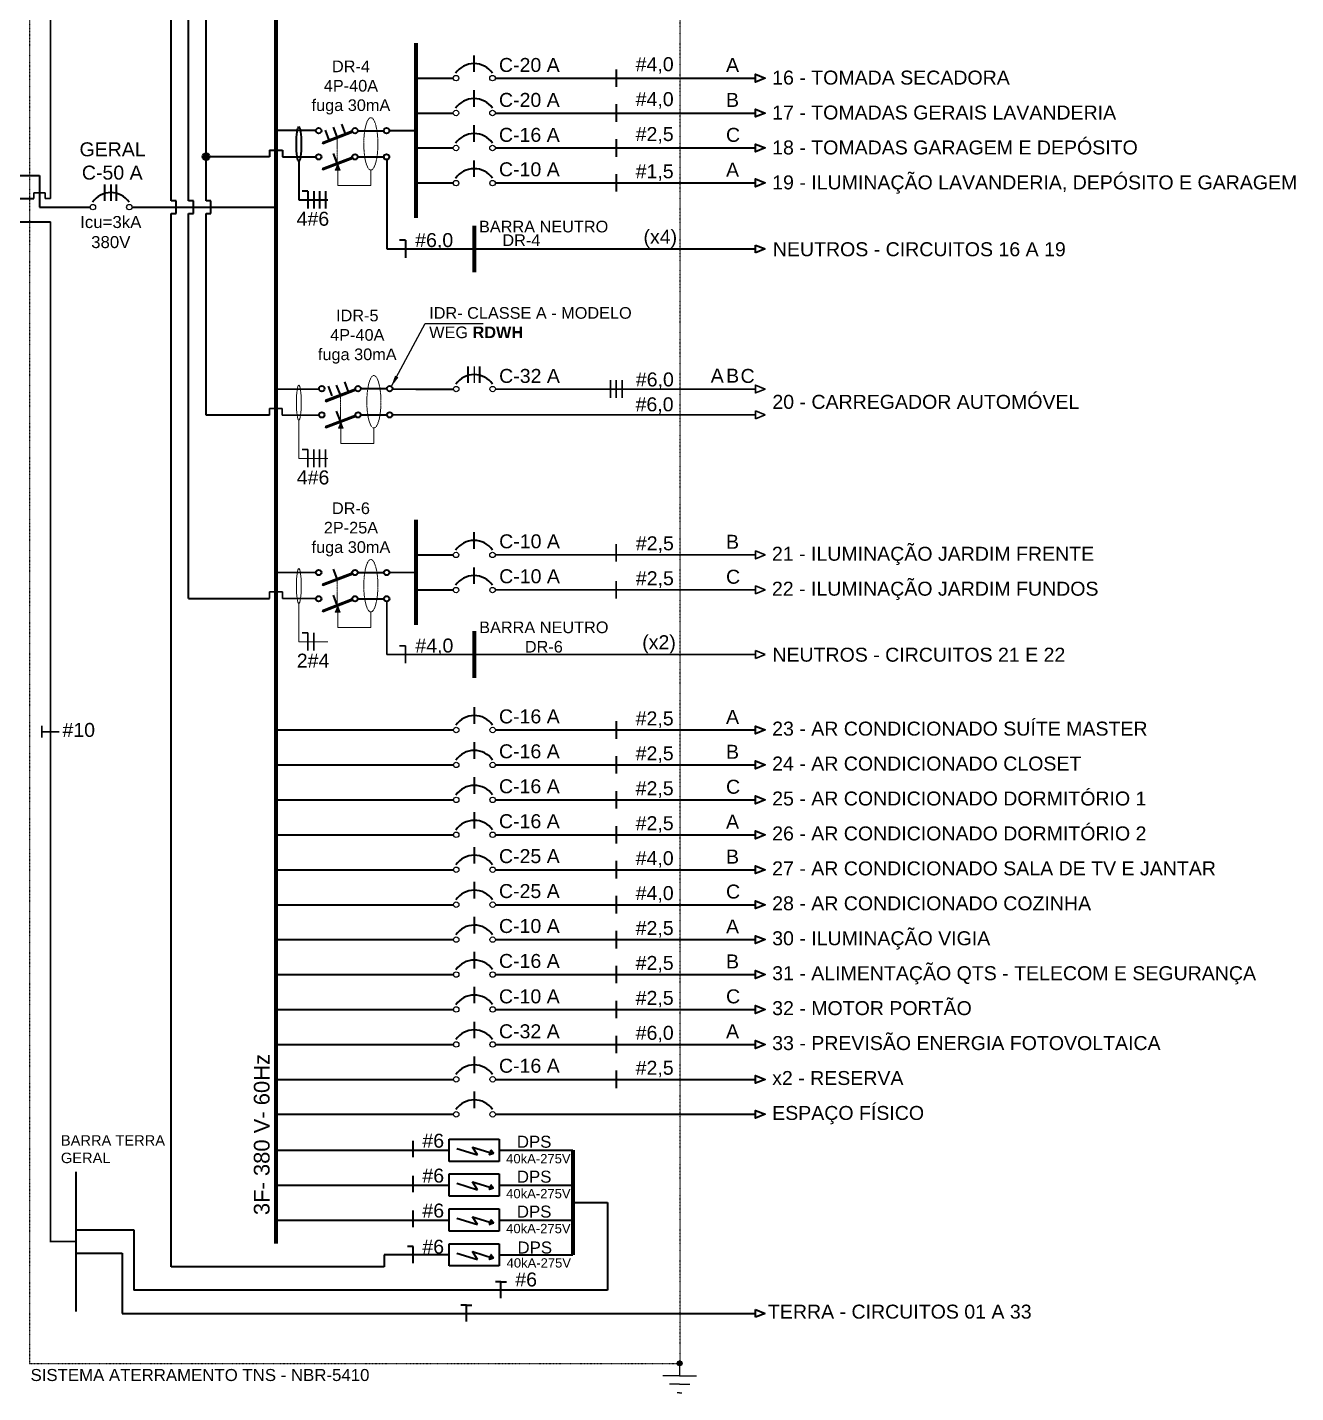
# Model space of a CAD drawing. Header units: inches. Extents: x -1148 to 1199, y -4107 to 2691.
# Drawn here: x -349 to 740, y 645 to 1817 of the extents above; entities that cross this region are included whole.
import ezdxf

# ---------------------------------------------------------------- set-up
doc = ezdxf.new("R2010")
doc.units = ezdxf.units.IN
doc.header["$MEASUREMENT"] = 0
doc.linetypes.add('SOM', pattern=[0.17, 0.07, -0.1])
doc.layers.add('PARARAIOS', color=7, linetype='Continuous')
for name, color, linetype, lineweight in [('VO-Barramento', 7, 'Continuous', 80), ('VO-Bordas quadros', 7, 'Continuous', 30), ('VO-Componente', 7, 'Continuous', 35), ('VO-Fiação', 7, 'Continuous', 35), ('VO-Indicação fiação', 7, 'Continuous', 30), ('VO-Linha de chamada', 7, 'Continuous', 15), ('VO-Linhas quadros', 7, 'Continuous', 20), ('VO-Texto', 7, 'Continuous', 20), ('VO-Texto unifilares', 7, 'Continuous', 20)]:
    doc.layers.add(name, color=color, linetype=linetype, lineweight=lineweight)
doc.styles.add('VO-Arial 10', font='arial.ttf', dxfattribs={"height": 10})
doc.styles.add('VO-Arial 10.5', font='arial.ttf', dxfattribs={"height": 10.5})
doc.styles.add('VO-Arial 12', font='arial.ttf', dxfattribs={"height": 12})
doc.styles.add('VO-Arial 13.5', font='arial.ttf', dxfattribs={"height": 13.5})
doc.styles.add('WMF-Arial0', font='arial.ttf')
doc.dimstyles.new('VO-Cota 1-50', dxfattribs={"dimtxt": 10, "dimasz": 10, "dimexe": 0.1, "dimexo": 0.1, "dimgap": 2, "dimtad": 1, "dimdec": 0, "dimrnd": 0.005, "dimdsep": 46, "dimtxsty": 'VO-Arial 10', "dimcen": 2, "dimdle": 2, "dimclrd": 256, "dimclre": 7, "dimclrt": 7, "dimadec": 0, "dimazin": 0, "dimtfac": 1, "dimtdec": 0, "dimtofl": 0, "dimtmove": 2, "dimatfit": 3, "dimfxl": 1, "dimtolj": 1, "dimarcsym": 0})

# ---------------------------------------------------------------- blocks, each defined once
blk = doc.blocks.new('N')
for p, q in [((0, 9.5), (-6.3, 9.5)), ((0, -9.5), (0, 9.5))]:
    blk.add_line(p, q)
blk = doc.blocks.new('*U35', base_point=(158182, -17329.4))
at = {"linetype": 'ByBlock'}
blk.add_line((158182, -17338.9), (158182, -17319.9), dxfattribs=at)
blk = doc.blocks.new('*U36', base_point=(11347.4, -3195))
at = {"layer": 'VO-Componente', "linetype": 'ByBlock'}
h = blk.add_hatch(dxfattribs=at)
h.set_pattern_fill('ANSI31', color=1, scale=0.03, angle=90, style=0)
h.set_pattern_definition([(135, (0, 0), (-0.0026516504294, -0.0026516504294), [])])
h.paths.add_polyline_path([(11385.5, -3197.8), (11383.3, -3195), (11382.7, -3197)])
h.paths.add_polyline_path([(11382.7, -3197), (11382.1, -3198.9), (11385.5, -3197.8)])
for p, q in [((11347.4, -3204.5), (11347.4, -3185.5)), ((11347.4, -3185.5), (11390.4, -3185.5)), ((11390.4, -3185.5), (11390.4, -3204.5)), ((11390.4, -3204.5), (11347.4, -3204.5))]:
    blk.add_line(p, q, dxfattribs=at)
at = {"layer": 'VO-Componente', "color": 1, "linetype": 'ByBlock'}
for p, q in [((11353.9, -3193.5), (11371.7, -3199)), ((11371.7, -3199), (11367.4, -3192.2)), ((11367.4, -3192.2), (11385.2, -3197.8)), ((11382.1, -3198.9), (11382.7, -3197)), ((11385.5, -3197.8), (11382.1, -3198.9)), ((11383.3, -3195), (11382.7, -3197)), ((11385.5, -3197.8), (11383.3, -3195))]:
    blk.add_line(p, q, dxfattribs=at)
blk = doc.blocks.new('*U38')
blk.add_line((144268.3, -5363.4), (144268.3, -5377.6))
at = {"layer": 'VO-Componente', "linetype": 'Continuous', "lineweight": 25}
for centre in [(144252.9, -5382.9), (144284.2, -5382.9)]:
    blk.add_circle(centre, 2.33, dxfattribs=at)
at = {"layer": 'VO-Componente', "linetype": 'Continuous'}
blk.add_arc((144268.4, -5389.8), 19.3, 35.1935, 145.2689, dxfattribs=at)
blk = doc.blocks.new('*U37', base_point=(208491, -26752.7))
at = {"linetype": 'ByBlock'}
blk.add_hatch(color=256, dxfattribs=at).paths.add_polyline_path([(208493.1, -26752.7, 1), (208488.9, -26752.7, 1)])
for p, q in [((208491, -26752.7), (208491, -26763.5)), ((208491, -26763.5), (208476.7, -26763.5)), ((208491, -26763.5), (208505.4, -26763.5)), ((208491, -26770.7), (208482.3, -26770.7)), ((208491, -26777.9), (208489, -26777.9)), ((208491, -26770.7), (208499.7, -26770.7)), ((208491, -26777.9), (208493, -26777.9))]:
    blk.add_line(p, q, dxfattribs=at)
blk.add_circle((208491, -26752.7), 2.1, dxfattribs=at)
blk = doc.blocks.new('*U56')
at = {"layer": 'VO-Componente', "linetype": 'Continuous', "lineweight": 9}
blk.add_hatch(color=256, dxfattribs=at).paths.add_polyline_path([(5408.4, 387.7), (5406.4, 392.9), (5404.3, 387.7)])
at = {"layer": 'VO-Componente', "linetype": 'Continuous'}
for p, q in [((5406, 416.3), (5402.8, 424.7)), ((5413, 419), (5409.8, 427.4)), ((5418.9, 421.3), (5393.2, 411.4)), ((5393.2, 411.4), (5393.5, 410.5)), ((5419, 420.8), (5393.4, 411)), ((5419.2, 420.4), (5393.5, 410.5)), ((5399, 413.6), (5395.8, 422)), ((5423.5, 421.7), (5446, 421.7)), ((5418.9, 398.8), (5393.2, 388.9)), ((5406, 393.8), (5402.8, 402.2)), ((5423.5, 399.2), (5446, 399.2)), ((5393.2, 388.9), (5393.5, 388)), ((5419, 398.3), (5393.4, 388.5)), ((5419.2, 397.9), (5393.5, 388))]:
    blk.add_line(p, q, dxfattribs=at)
at = {"layer": 'VO-Componente', "linetype": 'SOM', "lineweight": 13}
blk.add_line((5406, 393.8), (5406, 415.3), dxfattribs=at)
at = {"layer": 'VO-Componente', "linetype": 'Continuous', "lineweight": 9}
for p, q in [((5404.3, 387.7), (5406.4, 392.9)), ((5408.4, 387.7), (5404.3, 387.7)), ((5408.4, 387.7), (5406.4, 392.9)), ((5406.4, 387.7), (5406.4, 374.5)), ((5434.8, 387.9), (5434.8, 374.5)), ((5434.8, 374.5), (5406.4, 374.5))]:
    blk.add_line(p, q, dxfattribs=at)
at = {"layer": 'VO-Componente', "linetype": 'Continuous'}
for centre in [(5390, 421.7), (5421.2, 421.7), (5448.3, 421.7), (5390, 399.2), (5421.2, 399.2), (5448.3, 399.2)]:
    blk.add_circle(centre, 2.33, dxfattribs=at)
at = {"layer": 'VO-Componente', "linetype": 'SOM', "lineweight": 13}
blk.add_ellipse((5434.8, 410.4), major_axis=(0, 22.5), ratio=0.268852, dxfattribs=at)
blk = doc.blocks.new('*U45')
blk.add_line((144268.3, -5363.4), (144268.3, -5377.6))
at = {"layer": 'VO-Componente', "linetype": 'ByBlock'}
for p, q in [((144263.3, -5377.6), (144263.3, -5363.4)), ((144273.3, -5377.6), (144273.3, -5363.4))]:
    blk.add_line(p, q, dxfattribs=at)
at = {"layer": 'VO-Componente', "linetype": 'Continuous', "lineweight": 25}
for centre in [(144252.9, -5382.9), (144284.2, -5382.9)]:
    blk.add_circle(centre, 2.33, dxfattribs=at)
at = {"layer": 'VO-Componente', "linetype": 'Continuous'}
blk.add_arc((144268.4, -5389.8), 19.3, 35.1935, 145.2689, dxfattribs=at)
blk = doc.blocks.new('*U8', base_point=(208526.8, -26646.2))
at = {"layer": 'VO-Componente', "linetype": 'Continuous', "lineweight": 9}
blk.add_hatch(color=256, dxfattribs=at).paths.add_polyline_path([(208484.6, -26680.2), (208482.5, -26675), (208480.4, -26680.2)])
at = {"layer": 'VO-Componente', "linetype": 'Continuous'}
for p, q in [((208495, -26646.6), (208469.3, -26656.5)), ((208495.2, -26647.1), (208469.5, -26656.9)), ((208495.3, -26647.5), (208469.7, -26657.4)), ((208482.1, -26651.6), (208478.9, -26643.2)), ((208499.6, -26646.2), (208522.1, -26646.2)), ((208469.3, -26656.5), (208469.7, -26657.4)), ((208495, -26669.1), (208469.3, -26679)), ((208495.2, -26669.6), (208469.5, -26679.4)), ((208495.3, -26670), (208469.7, -26679.9)), ((208482.1, -26674.1), (208478.9, -26665.7)), ((208499.6, -26668.7), (208522.1, -26668.7)), ((208469.3, -26679), (208469.7, -26679.9))]:
    blk.add_line(p, q, dxfattribs=at)
at = {"layer": 'VO-Componente', "linetype": 'SOM', "lineweight": 13}
blk.add_line((208482.1, -26674.1), (208482.1, -26652.6), dxfattribs=at)
at = {"layer": 'VO-Componente', "linetype": 'Continuous', "lineweight": 9}
for p, q in [((208480.4, -26680.2), (208482.5, -26675)), ((208484.6, -26680.2), (208480.4, -26680.2)), ((208484.6, -26680.2), (208482.5, -26675)), ((208482.5, -26680.2), (208482.5, -26693.4)), ((208510.9, -26680), (208510.9, -26693.4)), ((208510.9, -26693.4), (208482.5, -26693.4))]:
    blk.add_line(p, q, dxfattribs=at)
at = {"layer": 'VO-Componente', "linetype": 'Continuous'}
for centre in [(208466.1, -26646.2), (208497.3, -26646.2), (208524.5, -26646.2), (208466.1, -26668.7), (208497.3, -26668.7), (208524.5, -26668.7)]:
    blk.add_circle(centre, 2.33, dxfattribs=at)
at = {"layer": 'VO-Componente', "linetype": 'SOM', "lineweight": 13}
blk.add_ellipse((208510.9, -26657.5), major_axis=(0, 22.5), ratio=0.268852, dxfattribs=at)
blk = doc.blocks.new('*U53')
at = {"layer": 'VO-Componente'}
blk.add_blockref('*U8', (5450.7, 421.7), dxfattribs=at)

msp = doc.modelspace()

# ---------------------------------------------------------------- hatches: boundary and pattern name
at = {"layer": 'VO-Componente', "linetype": 'Continuous', "lineweight": 9}
msp.add_hatch(color=6, dxfattribs=at).paths.add_polyline_path([(-77.4433, 1473.1346), (-79.5058, 1478.3846), (-81.5683, 1473.1346)])
at = {"layer": 'VO-Fiação', "linetype": 'Continuous'}
h = msp.add_hatch(color=4, dxfattribs=at)
h.dxf.hatch_style = 1
h.paths.add_polyline_path([(-192.1891, 1706.3085, 1), (-198.1891, 1706.3085, 1)])

# ---------------------------------------------------------------- linework, layer by layer
at = {"layer": 'VO-Barramento', "color": 1, "linetype": 'Continuous'}
for p, q in [((-15.1919, 1803.8085), (-15.1919, 1653.8085)), ((-15.1919, 1394.3716), (-15.1919, 1304.3716))]:
    msp.add_line(p, q, dxfattribs=at)
at = {"layer": 'VO-Barramento', "color": 4, "linetype": 'Continuous'}
for p, q in [((34.861, 1647.0612), (34.861, 1607.0677)), ((34.861, 1298.9046), (34.861, 1258.9112))]:
    msp.add_line(p, q, dxfattribs=at)
at = {"layer": 'VO-Barramento', "color": 3, "linetype": 'Continuous'}
msp.add_line((119.5469, 853.1341), (119.5469, 763.2941), dxfattribs=at)
at = {"layer": 'VO-Barramento', "color": 1, "linetype": 'Continuous'}
msp.add_lwpolyline([(-135.1891, 2552.9697), (-135.1891, 773.1341)], dxfattribs=at)
at = {"layer": 'VO-Bordas quadros', "linetype": 'SOM', "lineweight": 25, "ltscale": 1.2}
for p, q in [((-346.8946, 2661.2652), (-346.8946, 670.1342)), ((211.9683, 670.1342), (211.9683, 2661.2652)), ((-346.8946, 670.1342), (211.9683, 670.1342))]:
    msp.add_line(p, q, dxfattribs=at)
at = {"layer": 'VO-Componente', "linetype": 'Continuous'}
for p, q in [((-115.5435, 1702.0983), (-115.5435, 1669.2766)), ((-115.5435, 1669.2766), (-90.7115, 1669.2766))]:
    msp.add_line(p, q, dxfattribs=at)
at = {"layer": 'VO-Componente', "color": 6, "linetype": 'Continuous'}
for p, q in [((-72.8499, 1504.4722), (-76.0798, 1512.8727)), ((-67.0153, 1506.7156), (-92.6853, 1496.8457)), ((-66.843, 1506.2675), (-92.513, 1496.3977)), ((-66.6708, 1505.8195), (-92.3407, 1495.9497)), ((-86.8507, 1500.848), (-90.0806, 1509.2485)), ((-79.8503, 1501.7807), (-83.0802, 1510.1811)), ((-62.3544, 1507.1325), (-39.8544, 1507.1325)), ((-92.6853, 1496.8457), (-92.3407, 1495.9497)), ((-67.0153, 1484.2156), (-92.6853, 1474.3457)), ((-66.843, 1483.7675), (-92.513, 1473.8977)), ((-66.6708, 1483.3195), (-92.3407, 1473.4497)), ((-79.8503, 1479.2807), (-83.0802, 1487.6811)), ((-62.3544, 1484.6325), (-39.8544, 1484.6325)), ((-92.6853, 1474.3457), (-92.3407, 1473.4497))]:
    msp.add_line(p, q, dxfattribs=at)
at = {"layer": 'VO-Componente', "color": 6, "linetype": 'SOM', "lineweight": 13}
msp.add_line((-79.8503, 1479.2807), (-79.8503, 1500.7521), dxfattribs=at)
at = {"layer": 'VO-Componente', "color": 6, "linetype": 'Continuous', "lineweight": 9}
for p, q in [((-81.5683, 1473.1346), (-79.5058, 1478.3846)), ((-77.4433, 1473.1346), (-79.5058, 1478.3846)), ((-77.4433, 1473.1346), (-81.5683, 1473.1346)), ((-79.5058, 1473.1346), (-79.5058, 1459.9186)), ((-51.1044, 1473.3825), (-51.1044, 1459.9186)), ((-51.1044, 1459.9186), (-79.5058, 1459.9186))]:
    msp.add_line(p, q, dxfattribs=at)
at = {"layer": 'VO-Componente'}
for points in [[(-15.1919, 1773.8085), (17.2596, 1773.8085)], [(-15.1919, 1743.8085), (17.2596, 1743.8085)], [(-15.1919, 1713.8085), (17.2596, 1713.8085)], [(-15.1919, 1683.8085), (17.2596, 1683.8085)], [(-15.2033, 1506.8035), (17.2483, 1506.8035)], [(-15.1919, 1364.3716), (17.2596, 1364.3716)], [(-15.1919, 1334.3716), (17.2596, 1334.3716)]]:
    msp.add_lwpolyline(points, dxfattribs=at)
at = {"layer": 'VO-Componente', "color": 6, "linetype": 'Continuous'}
for centre in [(-95.8527, 1507.1325), (-64.682, 1507.1325), (-37.5267, 1507.1325), (-95.8527, 1484.6325), (-64.682, 1484.6325), (-37.5267, 1484.6325)]:
    msp.add_circle(centre, 2.3277, dxfattribs=at)
at = {"layer": 'VO-Componente', "linetype": 'Continuous'}
msp.add_ellipse((-115.5435, 1717.0983), major_axis=(0, 15), ratio=0.140993777, dxfattribs=at)
at = {"layer": 'VO-Componente', "color": 6, "linetype": 'SOM', "lineweight": 13}
msp.add_ellipse((-51.1044, 1495.8825), major_axis=(0, 22.5), ratio=0.268852273, dxfattribs=at)
at = {"layer": 'VO-Fiação', "color": 4, "linetype": 'Continuous'}
for p, q in [((-195.1891, 1706.3085), (-195.1891, 2522.9697)), ((-210.1891, 1668.5357), (-210.1891, 2502.9697)), ((-225.1891, 1668.5357), (-225.1891, 2482.9697)), ((-140.6401, 1712.0279), (-129.6724, 1712.0279)), ((-140.6401, 1712.0279), (-129.6724, 1712.0279)), ((-140.6401, 1712.0279), (-129.6724, 1712.0279)), ((-140.6401, 1712.0279), (-129.6724, 1712.0279)), ((-140.6401, 1712.0279), (-140.6401, 1708.5101)), ((-140.6401, 1712.0279), (-140.6401, 1708.5101)), ((-129.6724, 1712.0279), (-129.6724, 1708.5101)), ((-129.6724, 1712.0279), (-129.6724, 1708.5101)), ((-129.6724, 1712.0279), (-129.6724, 1708.5101)), ((-129.6724, 1712.0279), (-129.6724, 1708.5101)), ((-140.6401, 1706.3085), (-195.1891, 1706.3085)), ((-195.1891, 1668.5357), (-195.1891, 1706.3085)), ((-140.6401, 1709.8263), (-140.6401, 1706.3085)), ((-140.6401, 1709.8263), (-140.6401, 1706.3085)), ((-129.6724, 1709.8263), (-129.6724, 1706.3085)), ((-129.6724, 1709.8263), (-129.6724, 1706.3085)), ((-129.6724, 1709.8263), (-129.6724, 1706.3085)), ((-129.6724, 1709.8263), (-129.6724, 1706.3085)), ((-129.6724, 1706.3085), (-100.6733, 1706.3085)), ((-40.0196, 1703.9808), (-40.0196, 1627.0644)), ((-424.2591, 1670.2856), (-343.191, 1670.2856)), ((-220.9758, 1668.5357), (-225.1891, 1668.5357)), ((-220.9758, 1657.5681), (-220.9758, 1668.5357)), ((-205.9758, 1668.5357), (-210.1891, 1668.5357)), ((-205.9758, 1657.5681), (-205.9758, 1668.5357)), ((-190.9758, 1668.5357), (-195.1891, 1668.5357)), ((-190.9758, 1657.5681), (-190.9758, 1668.5357)), ((-225.1891, 1296.8601), (-225.1891, 1657.5681)), ((-225.1891, 753.1341), (-225.1891, 1657.5681)), ((-225.1891, 1657.5681), (-220.9758, 1657.5681)), ((-210.1891, 1326.8716), (-210.1891, 1657.5681)), ((-210.1891, 1657.5681), (-205.9758, 1657.5681)), ((-195.1891, 1657.5681), (-190.9758, 1657.5681)), ((-195.1891, 1484.3035), (-195.1891, 1657.5681)), ((276.4806, 1627.0644), (276.4806, 1630.4394)), ((276.4806, 1630.4394), (284.7306, 1627.0644)), ((-40.0196, 1627.0644), (276.4806, 1627.0644)), ((284.7306, 1627.0644), (276.4806, 1623.6894)), ((276.4806, 1623.6894), (276.4806, 1627.0644)), ((-140.7735, 1484.3035), (-195.1891, 1484.3035)), ((-210.1891, 1326.8716), (-140.673, 1326.8716)), ((-42.267, 763.2941), (-42.267, 753.134)), ((13.5122, 763.2941), (-42.267, 763.2941)), ((56.4807, 763.2942), (119.5469, 763.2941)), ((-42.267, 753.134), (-225.1891, 753.1341))]:
    msp.add_line(p, q, dxfattribs=at)
at = {"layer": 'VO-Fiação', "linetype": 'ByBlock'}
for p, q in [((156.9959, 1781.3085), (156.9959, 1766.3085)), ((156.9959, 1751.3085), (156.9959, 1736.3085)), ((156.9959, 1721.3085), (156.9959, 1706.3085)), ((156.9959, 1691.3085), (156.9959, 1676.3085)), ((-107.7305, 1676.7766), (-112.7305, 1676.7766)), ((-107.7305, 1676.7766), (-107.7305, 1661.7766)), ((-102.7305, 1676.7766), (-102.7305, 1661.7766)), ((-97.7305, 1676.7766), (-97.7305, 1661.7766)), ((-92.7305, 1676.7766), (-92.7305, 1661.7766)), ((-23.988, 1634.5644), (-28.988, 1634.5644)), ((-23.988, 1634.5644), (-23.988, 1619.5644)), ((156.9959, 1221.5518), (156.9959, 1206.5518)), ((156.9959, 1191.5518), (156.9959, 1176.5518)), ((156.9959, 1161.5518), (156.9959, 1146.5518)), ((156.9959, 1131.5518), (156.9959, 1116.5518)), ((156.9959, 1101.5518), (156.9959, 1086.5518)), ((156.9959, 1071.5518), (156.9959, 1056.5518)), ((156.9959, 1041.5518), (156.9959, 1026.5518)), ((156.9959, 1011.5518), (156.9959, 996.5518)), ((156.9959, 981.5518), (156.9959, 966.5518)), ((156.9959, 951.5518), (156.9959, 936.5518)), ((156.9959, 921.5518), (156.9959, 906.5518)), ((57.915, 740.2402), (53.1776, 740.2402)), ((57.915, 740.2402), (62.6523, 740.2402)), ((57.915, 726.0282), (57.915, 740.2402)), ((28.2646, 720.2592), (23.5146, 720.2592)), ((28.2646, 720.1252), (23.5146, 720.1252)), ((28.2646, 720.2592), (33.0146, 720.2592)), ((28.2646, 706.0092), (28.2646, 720.2592)), ((28.2646, 720.1252), (33.0146, 720.1252))]:
    msp.add_line(p, q, dxfattribs=at)
at = {"layer": 'VO-Fiação', "color": 7, "linetype": 'Continuous'}
for p, q in [((-100.6675, 1728.8085), (-135.1891, 1728.8085)), ((-37.6977, 1728.8085), (-15.1919, 1728.8085)), ((-338.191, 1690.2856), (-338.191, 1663.0519)), ((-338.191, 1663.0519), (-294.706, 1663.0519)), ((56.4807, 853.1341), (119.5469, 853.1341)), ((56.4807, 823.1341), (119.5469, 823.1341)), ((56.4807, 793.1341), (119.5469, 793.1341))]:
    msp.add_line(p, q, dxfattribs=at)
at = {"layer": 'VO-Fiação', "color": 3, "linetype": 'Continuous'}
for p, q in [((-424.2591, 1650.2856), (-328.7492, 1650.2856)), ((-307.132, 834.7289), (-307.132, 714.7289)), ((119.5469, 808.2141), (149.4669, 808.2141)), ((149.4669, 808.2141), (149.4669, 733.1341)), ((-307.132, 784.7289), (-257.132, 784.7289)), ((-257.132, 784.7289), (-257.132, 733.1342)), ((-307.132, 764.7289), (-267.132, 764.7289)), ((-267.132, 764.7289), (-267.132, 713.1342)), ((149.4669, 733.1341), (-257.132, 733.1342)), ((276.5194, 713.1342), (276.5194, 716.5092)), ((276.5194, 716.5092), (284.7694, 713.1342)), ((-267.132, 713.1342), (276.5194, 713.1342)), ((284.7694, 713.1342), (276.5194, 709.7592)), ((276.5194, 709.7592), (276.5194, 713.1342))]:
    msp.add_line(p, q, dxfattribs=at)
at = {"layer": 'VO-Fiação', "color": 7, "linetype": 'Continuous'}
for points in [[(53.0856, 1773.8085), (276.5194, 1773.8085), (276.5194, 1777.1835), (284.7694, 1773.8085), (276.5194, 1770.4335), (276.5194, 1773.8085)], [(53.0856, 1743.8085), (276.5194, 1743.8085), (276.5194, 1747.1835), (284.7694, 1743.8085), (276.5194, 1740.4335), (276.5194, 1743.8085)], [(53.0856, 1713.8085), (276.5194, 1713.8085), (276.5194, 1717.1835), (284.7694, 1713.8085), (276.5194, 1710.4335), (276.5194, 1713.8085)], [(-424.2591, 1690.2856), (-338.191, 1690.2856)], [(53.0856, 1683.8085), (276.5194, 1683.8085), (276.5194, 1687.1835), (284.7694, 1683.8085), (276.5194, 1680.4335), (276.5194, 1683.8085)], [(-258.7225, 1663.0519), (-135.1891, 1663.0519)], [(-135.1891, 1214.0518), (17.2596, 1214.0518)], [(-135.1891, 1214.0518), (17.2596, 1214.0518)], [(53.0856, 1214.0518), (276.5194, 1214.0518), (276.5194, 1217.4268), (284.7694, 1214.0518), (276.5194, 1210.6768), (276.5194, 1214.0518)], [(53.0856, 1184.0518), (276.5194, 1184.0518), (276.5194, 1187.4268), (284.7694, 1184.0518), (276.5194, 1180.6768), (276.5194, 1184.0518)], [(-135.1891, 1184.0518), (17.2596, 1184.0518)], [(-135.1891, 1184.0518), (17.2596, 1184.0518)], [(-135.1891, 1154.0518), (17.2596, 1154.0518)], [(-135.1891, 1154.0518), (17.2596, 1154.0518)], [(53.0856, 1154.0518), (276.5194, 1154.0518), (276.5194, 1157.4268), (284.7694, 1154.0518), (276.5194, 1150.6768), (276.5194, 1154.0518)], [(53.0856, 1124.0518), (276.5194, 1124.0518), (276.5194, 1127.4268), (284.7694, 1124.0518), (276.5194, 1120.6768), (276.5194, 1124.0518)], [(-135.1891, 1124.0518), (17.2596, 1124.0518)], [(-135.1891, 1124.0518), (17.2596, 1124.0518)], [(-135.1891, 1094.0518), (17.2596, 1094.0518)], [(-135.1891, 1094.0518), (17.2596, 1094.0518)], [(53.0856, 1094.0518), (276.5194, 1094.0518), (276.5194, 1097.4268), (284.7694, 1094.0518), (276.5194, 1090.6768), (276.5194, 1094.0518)], [(53.0856, 1064.0518), (276.5194, 1064.0518), (276.5194, 1067.4268), (284.7694, 1064.0518), (276.5194, 1060.6768), (276.5194, 1064.0518)], [(-135.1891, 1064.0518), (17.2596, 1064.0518)], [(-135.1891, 1064.0518), (17.2596, 1064.0518)], [(-135.1891, 1034.0518), (17.2596, 1034.0518)], [(-135.1891, 1034.0518), (17.2596, 1034.0518)], [(53.0856, 1034.0518), (276.5194, 1034.0518)], [(151.2452, 1034.0518), (276.5194, 1034.0518), (276.5194, 1037.4268), (284.7694, 1034.0518), (276.5194, 1030.6768), (276.5194, 1034.0518)], [(-135.1891, 1004.0518), (17.2596, 1004.0518)], [(-135.1891, 1004.0518), (17.2596, 1004.0518)], [(-135.1891, 1004.0518), (17.2596, 1004.0518)], [(-135.1891, 1004.0518), (17.2596, 1004.0518)], [(53.0856, 1004.0518), (276.5194, 1004.0518), (276.5194, 1007.4268), (284.7694, 1004.0518), (276.5194, 1000.6768), (276.5194, 1004.0518)], [(-135.1891, 974.0518), (17.2596, 974.0518)], [(-135.1891, 974.0518), (17.2596, 974.0518)], [(53.0856, 974.0518), (276.5194, 974.0518), (276.5194, 977.4268), (284.7694, 974.0518), (276.5194, 970.6768), (276.5194, 974.0518)], [(-135.1891, 944.0518), (17.2596, 944.0518)], [(-135.1891, 944.0518), (17.2596, 944.0518)], [(53.0856, 944.0518), (276.5194, 944.0518), (276.5194, 947.4268), (284.7694, 944.0518), (276.5194, 940.6768), (276.5194, 944.0518)], [(53.0856, 914.0518), (276.5194, 914.0518), (276.5194, 917.4268), (284.7694, 914.0518), (276.5194, 910.6768), (276.5194, 914.0518)], [(-135.1891, 914.0518), (17.2596, 914.0518)], [(-135.1891, 914.0518), (17.2596, 914.0518)], [(-135.1891, 884.0518), (17.2596, 884.0518)], [(-135.1891, 884.0518), (17.2596, 884.0518)], [(53.0856, 884.0518), (276.5194, 884.0518), (276.5194, 887.4268), (284.7694, 884.0518), (276.5194, 880.6768), (276.5194, 884.0518)], [(-135.1891, 853.1341), (13.5122, 853.1341)], [(-135.1891, 823.1341), (13.5122, 823.1341)], [(-135.1891, 793.1341), (13.5122, 793.1341)]]:
    msp.add_lwpolyline(points, dxfattribs=at)
at = {"layer": 'VO-Fiação', "color": 4, "linetype": 'Continuous'}
msp.add_circle((-195.1891, 1706.3085), 3, dxfattribs=at)
at = {"layer": 'VO-Indicação fiação', "color": 4, "linetype": 'Continuous'}
for p, q in [((-328.7492, 2542.9697), (-328.7492, 1670.2856)), ((-343.191, 1675.2856), (-333.191, 1675.2856)), ((-343.191, 1675.2856), (-343.191, 1670.2856)), ((-333.191, 1675.2856), (-333.191, 1670.2856)), ((-333.191, 1670.2856), (-328.7492, 1670.2856)), ((-140.7735, 1490.023), (-140.7735, 1486.5051)), ((-140.7735, 1490.023), (-140.7735, 1486.5051)), ((-140.7735, 1490.023), (-129.8059, 1490.023)), ((-129.8059, 1490.023), (-129.8059, 1486.5051)), ((-140.7735, 1487.8214), (-140.7735, 1484.3035)), ((-140.7735, 1487.8214), (-140.7735, 1484.3035)), ((-129.8059, 1487.8214), (-129.8059, 1484.3035)), ((-129.8059, 1484.3035), (-98.157, 1484.3035)), ((-35.199, 1484.6325), (276.4806, 1484.6325)), ((276.4806, 1488.0075), (284.7306, 1484.6325)), ((276.4806, 1488.0075), (276.4806, 1481.2575)), ((284.7306, 1484.6325), (276.4806, 1481.2575)), ((-140.673, 1332.5911), (-129.7053, 1332.5911)), ((-140.673, 1332.5911), (-129.7053, 1332.5911)), ((-140.673, 1332.5911), (-140.673, 1329.0732)), ((-140.673, 1332.5911), (-140.673, 1329.0732)), ((-140.673, 1330.3895), (-140.673, 1326.8716)), ((-140.673, 1330.3895), (-140.673, 1326.8716)), ((-129.7053, 1332.5911), (-129.7053, 1329.0732)), ((-129.7053, 1332.5911), (-129.7053, 1329.0732)), ((-129.7053, 1330.3895), (-129.7053, 1326.8716)), ((-129.7053, 1330.3895), (-129.7053, 1326.8716)), ((-129.7053, 1326.8716), (-100.6733, 1326.8716)), ((-40.0196, 1324.3772), (-40.0196, 1278.9079)), ((-40.0196, 1278.9079), (276.4806, 1278.9079)), ((276.4806, 1278.9079), (276.4806, 1282.2829)), ((276.4806, 1282.2829), (284.7306, 1278.9079)), ((284.7306, 1278.9079), (276.4806, 1275.5329)), ((276.4806, 1275.5329), (276.4806, 1278.9079))]:
    msp.add_line(p, q, dxfattribs=at)
at = {"layer": 'VO-Indicação fiação', "color": 3, "linetype": 'Continuous'}
for p, q in [((-328.7492, 774.7289), (-328.7492, 1650.2856)), ((-307.132, 774.7289), (-329.2041, 774.7289))]:
    msp.add_line(p, q, dxfattribs=at)
at = {"layer": 'VO-Indicação fiação', "linetype": 'ByBlock'}
for p, q in [((151.9846, 1514.3035), (151.9846, 1499.3035)), ((156.9846, 1514.3035), (156.9846, 1499.3035)), ((161.9846, 1514.3035), (161.9846, 1499.3035)), ((-107.7418, 1454.7717), (-112.7418, 1454.7717)), ((-107.7418, 1454.7717), (-107.7418, 1439.7717)), ((-102.7418, 1454.7717), (-102.7418, 1439.7717)), ((-97.7418, 1454.7717), (-97.7418, 1439.7717)), ((-92.7418, 1454.7717), (-92.7418, 1439.7717)), ((156.9959, 1373.7305), (156.9959, 1358.7305)), ((156.9959, 1341.8716), (156.9959, 1326.8716)), ((-107.7305, 1297.3398), (-112.7305, 1297.3398)), ((-107.7305, 1297.3398), (-107.7305, 1282.3398)), ((-102.7305, 1297.3398), (-102.7305, 1282.3398)), ((-23.988, 1286.4079), (-28.988, 1286.4079)), ((-23.988, 1286.4079), (-23.988, 1271.4079)), ((-336.3224, 1212.5072), (-336.3224, 1217.5072)), ((-336.3224, 1212.5072), (-336.3224, 1217.5072)), ((-336.3224, 1212.5072), (-321.3224, 1212.5072)), ((-336.3224, 1212.5072), (-336.3224, 1207.5072)), ((-336.3224, 1212.5072), (-336.3224, 1207.5072))]:
    msp.add_line(p, q, dxfattribs=at)
at = {"layer": 'VO-Indicação fiação', "color": 7, "linetype": 'Continuous'}
for p, q in [((-98.357, 1506.8035), (-135.2005, 1506.8035)), ((-35.3872, 1506.8035), (-15.2033, 1506.8035)), ((-100.6675, 1349.3716), (-135.1891, 1349.3716)), ((-37.6977, 1349.3716), (-15.1919, 1349.3716))]:
    msp.add_line(p, q, dxfattribs=at)
for points in [[(53.0743, 1506.8035), (141.2474, 1506.8035)], [(141.2474, 1506.8035), (276.508, 1506.8035), (276.508, 1510.1785), (284.758, 1506.8035), (276.508, 1503.4285), (276.508, 1506.8035)], [(53.0856, 1364.3716), (276.5194, 1364.3716), (276.5194, 1367.7466), (284.7694, 1364.3716), (276.5194, 1360.9966), (276.5194, 1364.3716)], [(53.0856, 1334.3716), (276.5194, 1334.3716), (276.5194, 1337.7466), (284.7694, 1334.3716), (276.5194, 1330.9966), (276.5194, 1334.3716)]]:
    msp.add_lwpolyline(points, dxfattribs=at)
at = {"layer": 'VO-Linha de chamada', "linetype": 'Continuous'}
for p, q in [((-115.5548, 1480.0934), (-115.5548, 1447.2717)), ((-115.5548, 1447.2717), (-90.7228, 1447.2717))]:
    msp.add_line(p, q, dxfattribs=at)
msp.add_ellipse((-115.5548, 1495.0934), major_axis=(0, 15), ratio=0.140993777, dxfattribs=at)
at = {"layer": 'VO-Linhas quadros', "linetype": 'Continuous'}
for p, q in [((-115.5435, 1322.6615), (-115.5435, 1289.8398)), ((-115.5435, 1289.8398), (-90.7115, 1289.8398))]:
    msp.add_line(p, q, dxfattribs=at)
msp.add_ellipse((-115.5435, 1337.6615), major_axis=(0, 15), ratio=0.140993777, dxfattribs=at)

# ---------------------------------------------------------------- block references
at = {"color": 2}
msp.add_blockref('*U45', (-144233.3324, 6889.6958), dxfattribs=at)
at = {"layer": 'PARARAIOS', "color": 3}
msp.add_blockref('*U37', (211.3803, 670.1786), dxfattribs=at)
at = {"layer": 'VO-Componente', "linetype": 'Continuous'}
for name, p in [('*U38', (-144233.4785, 7156.7007)), ('*U38', (-144233.4785, 7126.7007)), ('*U38', (-144233.4785, 7096.7007)), ('*U38', (-144233.4722, 7066.5287)), ('*U45', (-144545.2867, 7045.9442)), ('*U38', (-144233.4785, 6747.2639)), ('*U38', (-144233.4722, 6717.0918)), ('*U38', (-144233.3211, 6596.9441)), ('*U38', (-144233.3211, 6566.9441)), ('*U38', (-144233.3211, 6536.9441)), ('*U38', (-144233.3211, 6506.9441)), ('*U38', (-144233.3211, 6476.9441)), ('*U38', (-144233.3211, 6446.9441)), ('*U38', (-144233.3211, 6416.9441)), ('*U38', (-144233.3211, 6386.9441)), ('*U38', (-144233.3211, 6356.9441)), ('*U38', (-144233.3211, 6326.9441)), ('*U38', (-144233.3211, 6296.9441)), ('*U38', (-144233.3211, 6266.9441))]:
    msp.add_blockref(name, p, dxfattribs=at)
at = {"layer": 'VO-Componente'}
for name, p in [('*U56', (-5488.5218, 1306.9489)), ('*U53', (-5488.5218, 927.5121))]:
    msp.add_blockref(name, p, dxfattribs=at)
at = {"layer": 'VO-Fiação', "linetype": 'ByBlock', "xscale": 0.7479999999923166, "yscale": 0.7479999999923166, "zscale": 0.7479999999923166}
for name, p in [('*U35', (-17.4311, 854.2156)), ('*U35', (-17.4311, 854.2156)), ('*U35', (-17.4311, 854.2156)), ('*U35', (-17.4311, 854.2156)), ('*U35', (-17.4311, 824.2156)), ('*U35', (-17.4311, 824.2156)), ('*U35', (-17.4311, 824.2156)), ('*U35', (-17.4311, 824.2156)), ('*U35', (-17.4311, 794.2156)), ('N', (-17.4311, 763.2941))]:
    msp.add_blockref(name, p, dxfattribs=at)
at = {"layer": 'VO-Texto', "linetype": 'ByBlock'}
for p in [(13.5122, 853.1341), (13.5122, 853.1341), (13.5122, 823.2942), (13.5122, 823.2942), (13.5122, 793.2942), (13.5122, 763.2942)]:
    msp.add_blockref('*U36', p, dxfattribs=at)

# ---------------------------------------------------------------- texts
at = {"layer": 'VO-Componente', "char_height": 10, "attachment_point": 1, "style": 'VO-Arial 10'}
for s, insert in [('\\pxqc;DR-4\\P4P-40A\\Pfuga 30mA', (-111.9422, 1788.8851)), ('\\pxqc;IDR-5\\P4P-40A\\Pfuga 30mA', (-106.4872, 1574.944)), ('\\pxqc;DR-6\\P2P-25A\\Pfuga 30mA', (-111.9422, 1409.4482))]:
    msp.add_mtext_dynamic_manual_height_columns(s, width=82.271053, gutter_width=60, heights=[0], dxfattribs=dict(at, insert=insert))
at = {"layer": 'VO-Fiação', "linetype": 'Continuous', "style": 'VO-Arial 13.5'}
msp.add_text('3F- 380 V- 60Hz', height=13.5, rotation=90, dxfattribs=at).set_placement((-140.6676, 797.4776))
at = {"layer": 'VO-Texto', "lineweight": 25}
for s, style, p in [('C-32 A', 'VO-Arial 12', (56.4111, 1512.066)), ('A', 'VO-Arial 12', (238.0681, 1512.3429)), ('#6,0', 'VO-Arial 12', (173.7843, 1509.0281)), ('#6,0', 'VO-Arial 10.5', (173.5597, 1487.6854)), ('4#6', 'VO-Arial 12', (-117.3126, 1424.9031)), ('C-10 A', 'VO-Arial 12', (56.442, 1370.0442)), ('#2,5', 'VO-Arial 12', (173.7956, 1368.3176)), ('C-10 A', 'VO-Arial 12', (56.442, 1340.0442)), ('#2,5', 'VO-Arial 12', (173.7956, 1338.3176)), ('#4,0', 'VO-Arial 12', (-15.4953, 1280.547)), ('(x2)', 'VO-Arial 12', (179.2526, 1283.4033)), ('2#4', 'VO-Arial 12', (-117.3013, 1267.5775)), ('#10', 'VO-Arial 12', (-318.4885, 1208.0859))]:
    msp.add_text(s, height=12, dxfattribs=dict(at, style=style)).set_placement(p)
at = {"layer": 'VO-Texto', "color": 9, "lineweight": 25, "style": 'VO-Arial 12'}
msp.add_text('B', height=12, dxfattribs=at).set_placement((251.2663, 1512.2653))
at = {"layer": 'VO-Texto', "color": 1, "lineweight": 25, "style": 'VO-Arial 12'}
msp.add_text('C', height=12, dxfattribs=at).set_placement((263.6566, 1512.066))
at = {"layer": 'VO-Texto', "insert": (-3.6452, 1577.1611), "char_height": 10, "attachment_point": 1, "style": 'VO-Arial 10'}
msp.add_mtext_dynamic_manual_height_columns('IDR- CLASSE A - MODELO WEG {\\fArial|b1|i0|c0|p34;\\C1;RDWH}', width=190.084783, gutter_width=60, heights=[0], dxfattribs=at)
at = {"layer": 'VO-Texto', "insert": (290.9806, 1495.718), "char_height": 12, "width": 386.669056, "attachment_point": 4, "style": 'VO-Arial 12'}
msp.add_mtext('20 - CARREGADOR AUTOMÓVEL', dxfattribs=at)
at = {"layer": 'VO-Texto', "linetype": 'ByBlock', "insert": (39.2858, 1307.1961), "char_height": 10, "width": 110.995907, "attachment_point": 1, "style": 'VO-Arial 10'}
msp.add_mtext('\\pxqc;BARRA NEUTRO DR-6', dxfattribs=at)
at = {"layer": 'VO-Texto unifilares', "lineweight": 25}
for s, height, style, p in [('C-20 A', 12, 'VO-Arial 12', (56.265, 1779.0709)), ('#4,0', 12, 'VO-Arial 12', (173.6382, 1779.7508)), ('A', 12, 'VO-Arial 12', (251.2086, 1779.0709)), ('16 - TOMADA SECADORA', 12, 'VO-Arial 12', (290.8287, 1768.2426)), ('C-20 A', 12, 'VO-Arial 12', (56.265, 1749.0709)), ('#4,0', 12, 'VO-Arial 12', (173.6382, 1749.7508)), ('17 - TOMADAS GERAIS LAVANDERIA', 12, 'VO-Arial 12', (290.8287, 1738.2426)), ('C-16 A', 12, 'VO-Arial 12', (56.265, 1719.0709)), ('#2,5', 12, 'VO-Arial 12', (173.6382, 1719.7508)), ('18 - TOMADAS GARAGEM E DEPÓSITO', 12, 'VO-Arial 12', (290.8287, 1708.2426)), ('C-10 A', 12, 'VO-Arial 12', (56.2845, 1689.481)), ('A', 12, 'VO-Arial 12', (251.2086, 1689.0709)), ('#1,5', 12, 'VO-Arial 12', (173.6382, 1687.7544)), ('19 - ILUMINAÇÃO LAVANDERIA, DEPÓSITO E GARAGEM', 12, 'VO-Arial 12', (290.8287, 1678.2426)), ('4#6', 12, 'VO-Arial 12', (-117.4588, 1647.0144)), ('BARRA NEUTRO', 10, 'VO-Arial 10', (39.1284, 1641.3162)), ('(x4)', 12, 'VO-Arial 12', (180.3406, 1631.5599)), ('#6,0', 12, 'VO-Arial 12', (-15.6527, 1628.7036)), ('DR-4', 10, 'VO-Arial 10', (59.2008, 1629.6125)), ('NEUTROS - CIRCUITOS 16 A 19', 12, 'VO-Arial 12', (291.4065, 1620.8443)), ('21 - ILUMINAÇÃO JARDIM FRENTE', 12, 'VO-Arial 12', (290.624, 1359.3548)), ('22 - ILUMINAÇÃO JARDIM FUNDOS', 12, 'VO-Arial 12', (290.624, 1329.3548)), ('NEUTROS - CIRCUITOS 21 E 22', 12, 'VO-Arial 12', (290.9895, 1272.6877)), ('C-16 A', 12, 'VO-Arial 12', (56.2845, 1219.7244)), ('A', 12, 'VO-Arial 12', (251.2086, 1219.3143)), ('#2,5', 12, 'VO-Arial 12', (173.6382, 1217.9978)), ('23 - AR CONDICIONADO SUÍTE MASTER', 12, 'VO-Arial 12', (290.8287, 1209.2047)), ('C-16 A', 12, 'VO-Arial 12', (56.2845, 1189.7244)), ('#2,5', 12, 'VO-Arial 12', (173.6382, 1187.9978)), ('24 - AR CONDICIONADO CLOSET', 12, 'VO-Arial 12', (290.8287, 1179.2047)), ('C-16 A', 12, 'VO-Arial 12', (56.2845, 1159.7244)), ('#2,5', 12, 'VO-Arial 12', (173.6382, 1157.9978)), ('25 - AR CONDICIONADO DORMITÓRIO 1', 12, 'VO-Arial 12', (290.8287, 1149.2047)), ('C-16 A', 12, 'VO-Arial 12', (56.2845, 1129.7244)), ('#2,5', 12, 'VO-Arial 12', (173.6382, 1127.9978)), ('A', 12, 'VO-Arial 12', (251.2086, 1129.3143)), ('26 - AR CONDICIONADO DORMITÓRIO 2', 12, 'VO-Arial 12', (290.8287, 1119.2047)), ('C-25 A', 12, 'VO-Arial 12', (56.2845, 1099.7244)), ('#4,0', 12, 'VO-Arial 12', (173.6382, 1097.9978)), ('27 - AR CONDICIONADO SALA DE TV E JANTAR', 12, 'VO-Arial 12', (290.8287, 1089.2047)), ('C-25 A', 12, 'VO-Arial 12', (56.2845, 1069.7244)), ('#4,0', 12, 'VO-Arial 12', (173.6382, 1067.9978)), ('28 - AR CONDICIONADO COZINHA', 12, 'VO-Arial 12', (290.8287, 1059.2047)), ('C-10 A', 12, 'VO-Arial 12', (56.2845, 1039.7244)), ('#2,5', 12, 'VO-Arial 12', (173.6382, 1037.9978)), ('A', 12, 'VO-Arial 12', (251.2086, 1039.3143)), ('30 - ILUMINAÇÃO VIGIA', 12, 'VO-Arial 12', (290.8287, 1029.2047)), ('C-16 A', 12, 'VO-Arial 12', (56.2845, 1009.7244)), ('#2,5', 12, 'VO-Arial 12', (173.6382, 1007.9978)), ('31 - ALIMENTAÇÃO QTS - TELECOM E SEGURANÇA', 12, 'VO-Arial 12', (290.8287, 999.2047)), ('C-10 A', 12, 'VO-Arial 12', (56.265, 979.3143)), ('#2,5', 12, 'VO-Arial 12', (173.6382, 977.9978)), ('32 - MOTOR PORTÃO', 12, 'VO-Arial 12', (290.8287, 969.2047)), ('C-32 A', 12, 'VO-Arial 12', (56.265, 949.3143)), ('#6,0', 12, 'VO-Arial 12', (173.6382, 947.9978)), ('A', 12, 'VO-Arial 12', (251.2086, 949.3143)), ('33 - PREVISÃO ENERGIA FOTOVOLTAICA', 12, 'VO-Arial 12', (290.8287, 939.2047)), ('C-16 A', 12, 'VO-Arial 12', (56.2845, 919.7244)), ('#2,5', 12, 'VO-Arial 12', (173.6382, 917.9978)), ('x2 - RESERVA', 12, 'VO-Arial 12', (290.8287, 909.2047)), ('ESPAÇO FÍSICO', 12, 'VO-Arial 12', (290.8287, 879.2047)), ('#6', 12, 'VO-Arial 12', (-9.4765, 855.3801)), ('#6', 12, 'VO-Arial 12', (-9.4765, 855.3801)), ('DPS', 10.32712, 'WMF-Arial0', (71.6314, 855.3211)), ('DPS', 10.32712, 'WMF-Arial0', (71.6314, 855.3211)), ('40kA-275V', 8, 'WMF-Arial0', (62.4687, 841.9429)), ('#6', 12, 'VO-Arial 12', (-9.4765, 825.3801)), ('#6', 12, 'VO-Arial 12', (-9.4765, 825.3801)), ('DPS', 10.32712, 'WMF-Arial0', (71.6314, 825.3211)), ('DPS', 10.32712, 'WMF-Arial0', (71.6314, 825.3211)), ('40kA-275V', 8, 'WMF-Arial0', (62.4687, 811.9429)), ('#6', 12, 'VO-Arial 12', (-9.4765, 795.3801)), ('DPS', 10.32712, 'WMF-Arial0', (71.6314, 795.3211)), ('40kA-275V', 8, 'WMF-Arial0', (62.4687, 781.9429)), ('#6', 12, 'VO-Arial 12', (-9.514, 764.3456)), ('DPS', 10.32712, 'WMF-Arial0', (72.1884, 764.501)), ('40kA-275V', 8, 'WMF-Arial0', (62.8382, 752.4353)), ('#6', 12, 'VO-Arial 12', (70.2767, 736.2211)), ('TERRA - CIRCUITOS 01 A 33', 12, 'VO-Arial 12', (287.2138, 708.5923)), ('SISTEMA ATERRAMENTO TNS - NBR-5410', 10.327115, 'WMF-Arial0', (-345.8883, 655.023))]:
    msp.add_text(s, height=height, dxfattribs=dict(at, style=style)).set_placement(p)
at = {"layer": 'VO-Texto unifilares', "color": 9, "lineweight": 25, "style": 'VO-Arial 12'}
for p in [(251.2086, 1749.0709), (251.2086, 1369.6341), (251.2086, 1189.3143), (251.2086, 1099.3143), (251.2086, 1009.3143)]:
    msp.add_text('B', height=12, dxfattribs=at).set_placement(p)
at = {"layer": 'VO-Texto unifilares', "color": 1, "lineweight": 25, "style": 'VO-Arial 12'}
for p in [(251.2086, 1719.0709), (251.2086, 1339.6341), (251.2086, 1159.3143), (251.2086, 1069.3143), (251.2086, 979.3143)]:
    msp.add_text('C', height=12, dxfattribs=at).set_placement(p)
at = {"layer": 'VO-Texto unifilares', "attachment_point": 1}
for s, insert, char_height, width, style in [('\\pxqj;GERAL\\P\\pqc;C-50 A ', (-303.8427, 1718.6429), 12, 56.234652, 'VO-Arial 12'), ('\\pxqc;Icu=3kA 380V ', (-303.2511, 1655.3878), 10.327115, 52.551351, 'WMF-Arial0'), ('BARRA TERRA GERAL ', (-319.8214, 866.1219), 9, 89.441337, 'VO-Arial 12')]:
    msp.add_mtext(s, dxfattribs=dict(at, insert=insert, char_height=char_height, width=width, style=style))

# ---------------------------------------------------------------- leaders
at = {"layer": 'VO-Texto'}
msp.add_leader([(-36.2254, 1508.7616), (-6.99, 1563.2197), (42.8021, 1563.2197)], dimstyle='VO-Cota 1-50', override={"dimgap": 2, "dimtad": 0}, dxfattribs=at)

doc.saveas('drawing.dxf')
